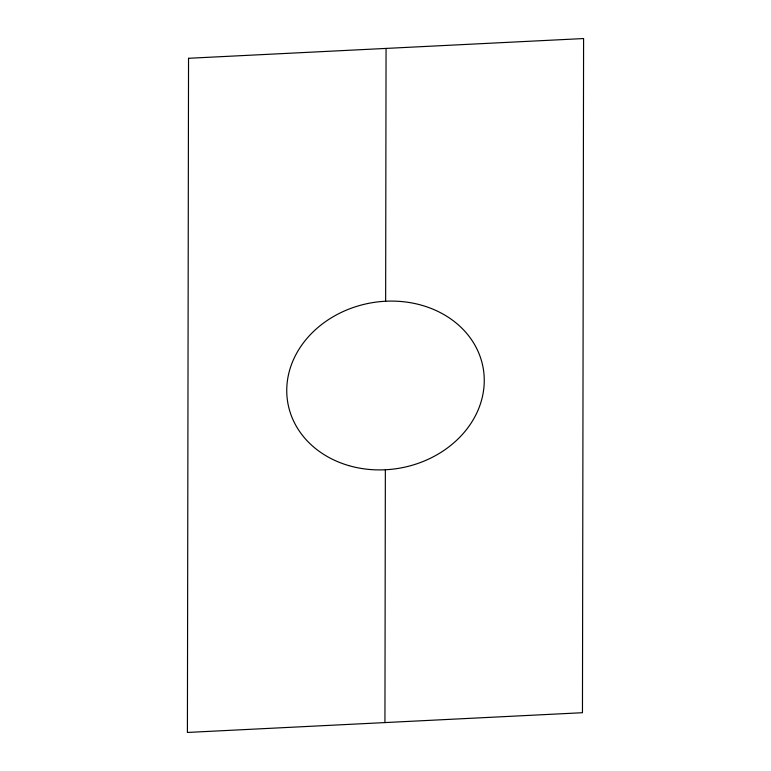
<?xml version="1.0" encoding="UTF-8"?>
<svg xmlns="http://www.w3.org/2000/svg" width="771" height="771" viewBox="0 0 771 771"><rect width="100%" height="100%" fill="white"/><g stroke="black" fill="none" stroke-linecap="round" stroke-linejoin="round"><path stroke-width="1.16" d="M384.941 722.581L385.355 469.77M385.645 301.23L386.059 48.419M188.538 58.288L187.411 732.45L582.462 712.712L583.589 38.55L188.538 58.288M348.665 465.568A99.228 83.875 -10.4 0 0 483.272 368.625A99.228 83.875 -10.4 0 0 324.562 322.307A99.228 83.875 -10.4 0 0 348.665 465.568"/></g></svg>
